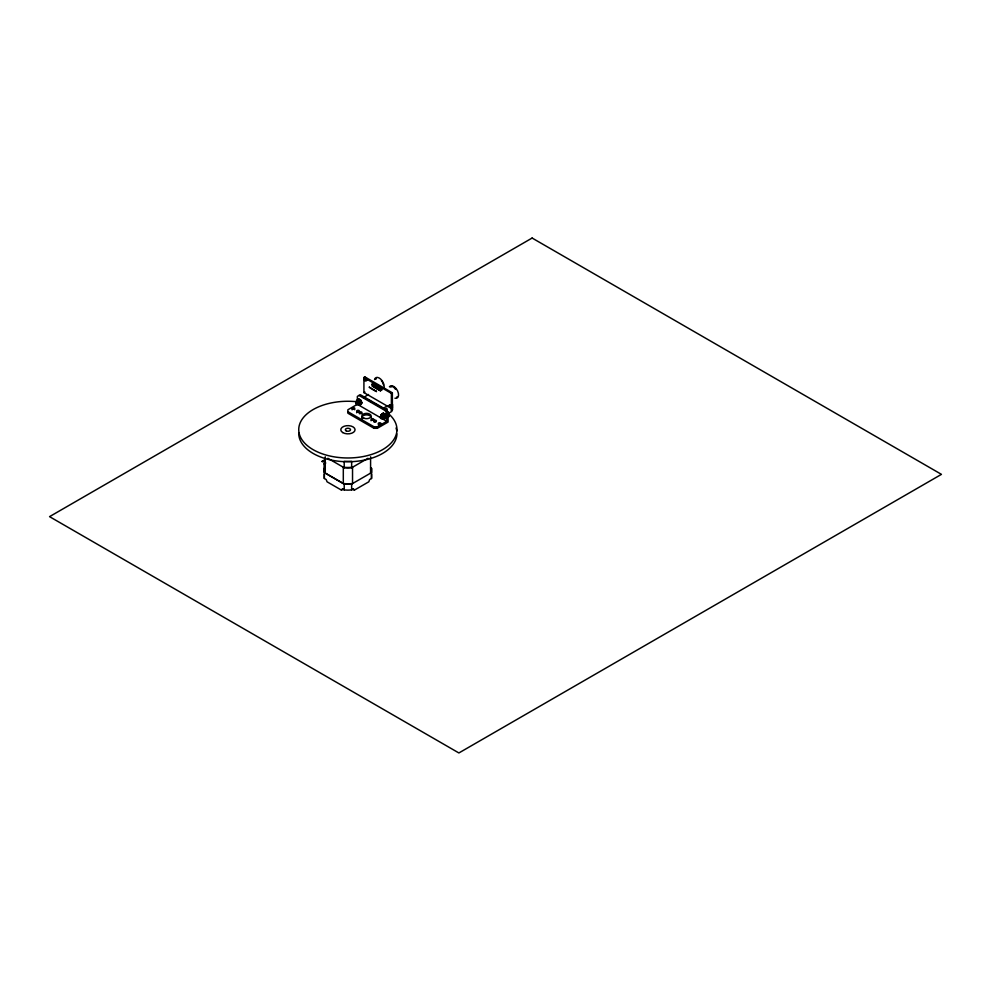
<?xml version="1.0" encoding="UTF-8"?>
<svg xmlns="http://www.w3.org/2000/svg" width="991" height="991" viewBox="0 0 991 991"><rect width="100%" height="100%" fill="white"/><g stroke="black" fill="none" stroke-linecap="round" stroke-linejoin="round"><path stroke-width="1.49" d="M357.64 400.612C359.423 396.066 364.539 404.7 359.361 405.096L357.317 403.845A2.539 1.474 60 0 0 360.018 403.919A2.539 1.474 60 0 0 357.937 400.314A2.539 1.474 60 0 0 356.698 402.68L356.487 400.921L358.717 399.076M359.473 405.084C361.418 403.61 359.324 400.414 357.429 399.819M361.715 402.965L360.439 403.709M381.783 417.929A2.539 1.474 60 0 0 384.458 418.029A2.539 1.474 60 0 0 382.377 414.424A2.539 1.474 60 0 0 381.126 416.79L380.928 415.031L383.145 413.185C386.069 413.668 387.543 418.499 383.79 419.205L381.758 417.954M383.145 413.185L380.792 415.464M383.901 419.193C385.784 417.719 383.913 414.523 381.758 413.941M324.317 474.181L324.317 478.48L326.188 479.557L327.055 481.799L341.461 490.124L343.889 488.724M351.966 488.724L354.382 490.124L368.801 481.799L369.668 479.557L371.538 478.48L371.538 474.181M341.461 490.124L342.329 488.885L344.211 489.963L347.928 490.136L351.644 489.963L353.514 488.885L354.382 490.124M363.92 377.497L364.899 376.939L392.362 392.795L392.362 407.896L391.383 408.453L363.92 392.597L363.92 377.497L391.383 393.353L392.362 392.795M372.071 384.124L380.371 388.918L382.03 387.964L382.03 389.872L380.371 390.838L372.071 386.044L372.071 384.124L373.731 383.17M375.391 384.124L373.731 385.078L373.731 386.998M363.92 392.597L364.899 392.04M377.051 385.078L375.391 386.056L375.391 387.976M378.711 386.044L377.051 387.01L377.051 388.93M380.371 386.998L378.711 387.964L378.711 389.872M356.351 401.355L357.64 400.463M363.325 397.589L368.553 394.492M359.361 400.934L360.65 400.203M359.473 401.07L360.749 400.327M360.439 403.56L361.715 402.817M387.84 405.629L383.034 408.416L374.028 403.213M384.434 409.679L386.886 408.267L386.886 411.092A3.468 2.007 60 0 1 389.252 414.56A3.468 2.007 60 0 1 388.113 417.087M385.14 410.547L386.453 409.791L388.088 412.628L388.088 422.067L377.298 428.298L374.028 428.298L347.866 413.197L347.866 409.791L357.355 404.316L386.775 421.311L386.775 413.383L385.14 410.547L358.99 395.446M386.255 410.819L386.886 410.46M380.792 415.316L382.068 414.572M383.79 415.043L385.078 414.3M386.775 413.383L388.088 412.628M383.901 415.179L385.189 414.436M381.857 418.078L383.145 417.347M384.867 417.818L386.156 416.926M389.339 415.34L387.939 416.158A2.502 1.437 60 0 0 388.968 414.226M347.866 411.686L374.028 426.787L377.298 426.787L386.775 421.311M324.094 463.974L325.754 463.008M327.848 458.288L344.211 467.764L347.928 467.938L351.644 467.764L367.995 458.288M324.317 478.48L324.317 468.297L324.317 472.596L344.211 484.079L351.644 484.079L371.538 472.596L371.538 468.297L371.538 478.48M360.749 404.34L359.82 403.709M385.189 418.45L384.26 417.818A2.539 1.474 60 0 0 386.056 416.777A2.539 1.474 60 0 0 384.26 413.668A2.539 1.474 60 0 0 382.464 414.709M365.146 397.131L362.694 397.131L365.146 397.502M389.748 406.384L392.362 407.896M386.453 409.791L360.29 394.691L357.355 396.388L357.355 400.352M363.747 397.28L366.311 398.766M368.887 400.24L371.452 401.727M325.271 467.777A23.115 13.341 0 0 0 325.271 473.103L343.307 483.521A23.115 13.341 0 0 0 352.536 483.521L352.536 467.219A23.115 13.341 0 0 1 343.307 467.219L343.307 483.521M392.547 404.39L392.547 409.828L391.234 410.584L391.234 407.871M391.854 407.586L391.854 411.401L389.042 413.024L389.042 414.758M391.383 393.353L391.383 408.453M380.371 388.918L380.371 390.838M377.298 426.787L377.298 428.298M374.028 426.787L374.028 428.298M370.584 456.801L370.584 473.103A23.115 13.341 0 0 0 370.584 467.777M364.899 376.939L364.899 379.949M351.644 467.764L351.644 461.348L344.211 461.348L344.211 467.764M351.644 484.079L351.644 489.963M344.211 484.079L344.211 489.963M325.271 456.801L325.271 473.103M324.156 461.93L324.094 471.518M396.957 433.885A49.104 28.355 0 0 1 347.011 461.744A49.104 28.355 0 0 1 298.762 432.906M396.053 427.963A49.104 28.355 0 0 1 396.772 430.924M388.906 414.065A49.104 28.355 0 0 1 363.449 456.504A49.104 28.355 0 0 1 298.848 431.481A49.104 28.355 0 0 1 357.231 401.789M367.153 380.036A1.387 0.805 60 0 1 365.642 379.801A1.387 0.805 60 0 1 365.642 377.943A1.387 0.805 60 0 1 367.153 379.454M391.903 405.554A1.387 0.805 60 0 1 391.185 406.818A1.387 0.805 60 0 1 390.107 404.786M374.548 379.528A6.937 4.001 60 0 1 380.556 378.996A6.937 4.001 60 0 1 384.025 387.927M389.426 386.75A6.937 4.001 60 0 1 397.564 390.838A6.937 4.001 60 0 1 394.938 398.233M375.601 379.157A6.008 3.468 60 0 1 376.283 378.525M381.411 380.705A6.008 3.468 60 0 1 382.291 381.993M382.96 383.406A6.008 3.468 60 0 1 383.393 384.83M391.544 386.564A6.008 3.468 60 0 1 395.793 389.017M397.354 396.611A6.008 3.468 60 0 1 396.673 397.242M375.279 379.342A6.008 3.468 60 0 1 375.948 378.711M390.343 387.023A6.008 3.468 60 0 1 391.222 386.75M394.443 388.125A6.008 3.468 60 0 1 395.471 389.203M380.569 425.647A1.387 0.805 0 0 1 379.937 425.857M378.389 424.681A1.387 0.805 0 0 1 380.792 424.681M374.016 421.881A1.387 0.805 0 0 1 375.985 421.869M371.055 420.729A1.387 0.805 0 0 1 373.731 420.729M362.471 418.846A4.621 2.663 0 0 1 362.025 418.19M361.888 417.496A4.621 2.663 0 0 1 366.559 414.87A4.621 2.663 0 0 1 371.13 417.57M359.386 413.755A1.387 0.805 0 0 1 361.789 413.755M356.673 412.813A1.387 0.805 0 0 1 359.238 412.231M352.078 409.816A1.387 0.805 0 0 1 354.753 409.729M361.083 402.78A1.722 0.991 60 0 1 360.377 403.089M360.216 400.277A1.722 0.991 60 0 1 361.133 401.739M382.947 414.783A1.734 1.003 60 0 1 382.997 414.436M383.864 413.941A1.734 1.003 60 0 1 384.793 414.622M385.041 414.994A1.734 1.003 60 0 1 385.041 416.988A1.524 0.88 60 0 0 385.016 415.303M387.134 411.86A2.502 1.437 60 0 1 388.745 413.631M386.849 412.033A2.502 1.437 60 0 1 387.754 412.714M388.138 413.222A2.502 1.437 60 0 1 388.46 413.792M388.633 415.923A2.502 1.437 60 0 1 388.063 416.406M381.758 416.728A1.524 0.88 60 0 1 382.402 415.279A1.387 0.805 60 0 1 383.752 416.951A1.387 0.805 60 0 1 382.786 417.719M382.402 417.694A1.524 0.88 60 0 0 383.765 417.273A1.524 0.88 60 0 0 382.402 415.279A1.387 0.805 60 0 0 381.931 416.666M383.975 414.374A1.524 0.88 60 0 1 384.533 414.696M385.004 415.725A1.387 0.805 60 0 1 385.004 416.852M386.911 412.529A1.734 1.003 60 0 1 387.233 412.764M387.853 415.365A3.468 2.007 60 0 1 387.853 416.839M358.024 400.599A2.539 1.474 60 0 1 359.659 399.472A2.539 1.474 60 0 1 361.591 402.296A2.539 1.474 60 0 1 360.29 403.907M357.206 402.259A1.524 0.88 60 0 1 358.061 401.206A1.524 0.88 60 0 1 359.324 403.052A1.524 0.88 60 0 1 358.246 403.783M360.749 402.792A1.524 0.88 60 0 1 360.105 403.003M360.105 400.587A1.524 0.88 60 0 1 360.86 401.912M357.367 401.912A1.387 0.805 60 0 1 358.346 401.355A1.387 0.805 60 0 1 359.337 403.052A1.387 0.805 60 0 1 358.346 403.61M360.216 400.996A1.387 0.805 60 0 1 360.662 401.95M369.309 387.171L369.854 387.853L369.346 387.097M370.968 388.125L371.514 388.806L370.968 388.125M372.579 385.276L373.124 385.957L372.616 385.214M372.628 389.104L373.173 389.785L372.628 389.104M374.239 386.242L374.784 386.924L374.325 386.118M374.288 390.045L374.846 390.727L374.288 390.045M375.899 387.208L376.444 387.89L375.899 387.208M375.948 390.999L376.506 391.68L375.985 390.937M377.559 388.162L378.104 388.844L377.559 388.162M379.219 389.116L379.776 389.797L379.256 389.042M322.125 461.348C322.31 463.156 323.512 459.663 322.125 461.348M323.425 460.592C323.623 462.401 324.825 458.907 323.425 460.592M324.738 459.836C324.937 461.645 326.126 458.152 324.738 459.836M532.117 238.038L49.55 516.645L458.883 752.962L941.45 474.355L532.117 238.038M364.242 379.206A1.387 0.805 60 0 0 365.716 381.027A1.387 0.805 60 0 0 365.716 379.07A1.387 0.805 60 0 0 364.242 379.206M389.091 405.629A1.387 0.805 60 0 0 390.565 407.462A1.387 0.805 60 0 0 390.565 405.492A1.387 0.805 60 0 0 389.091 405.629M364.143 418.313A4.621 2.663 0 0 0 371.13 416.059A4.621 2.663 0 0 0 364.242 413.693A4.621 2.663 0 0 0 364.143 418.313M371.687 420.11A1.387 0.805 0 0 0 373.78 419.428A1.387 0.805 0 0 0 371.699 418.735A1.387 0.805 0 0 0 371.687 420.11M359.609 413.222A1.387 0.805 0 0 0 361.926 412.851A1.387 0.805 0 0 0 360.228 411.872A1.387 0.805 0 0 0 359.609 413.222M374.028 421.497A1.387 0.805 0 0 0 376.345 421.138A1.387 0.805 0 0 0 374.635 420.159A1.387 0.805 0 0 0 374.028 421.497M357.305 411.798A1.387 0.805 0 0 0 359.411 411.129A1.387 0.805 0 0 0 357.342 410.41A1.387 0.805 0 0 0 357.305 411.798M378.896 424.272A1.387 0.805 0 0 0 380.978 423.578A1.387 0.805 0 0 0 378.896 422.884A1.387 0.805 0 0 0 378.896 424.272M352.499 409.072A1.387 0.805 0 0 0 354.79 408.639A1.387 0.805 0 0 0 352.994 407.71A1.387 0.805 0 0 0 352.499 409.072M380.172 417.087A1.387 0.805 60 0 0 381.721 418.797A1.387 0.805 60 0 0 381.56 416.765A1.387 0.805 60 0 0 380.172 417.087M355.757 402.953A1.387 0.805 60 0 0 357.293 404.662A1.387 0.805 60 0 0 357.144 402.619A1.387 0.805 60 0 0 355.757 402.953M342.75 432.572A7.123 4.113 0 0 0 354.753 430.924A7.123 4.113 0 0 0 346.268 425.746A7.123 4.113 0 0 0 342.75 432.572M346.094 430.8A2.589 1.499 0 0 0 350.43 430.131A2.589 1.499 0 0 0 347.259 428.298A2.589 1.499 0 0 0 346.094 430.8"/></g></svg>
